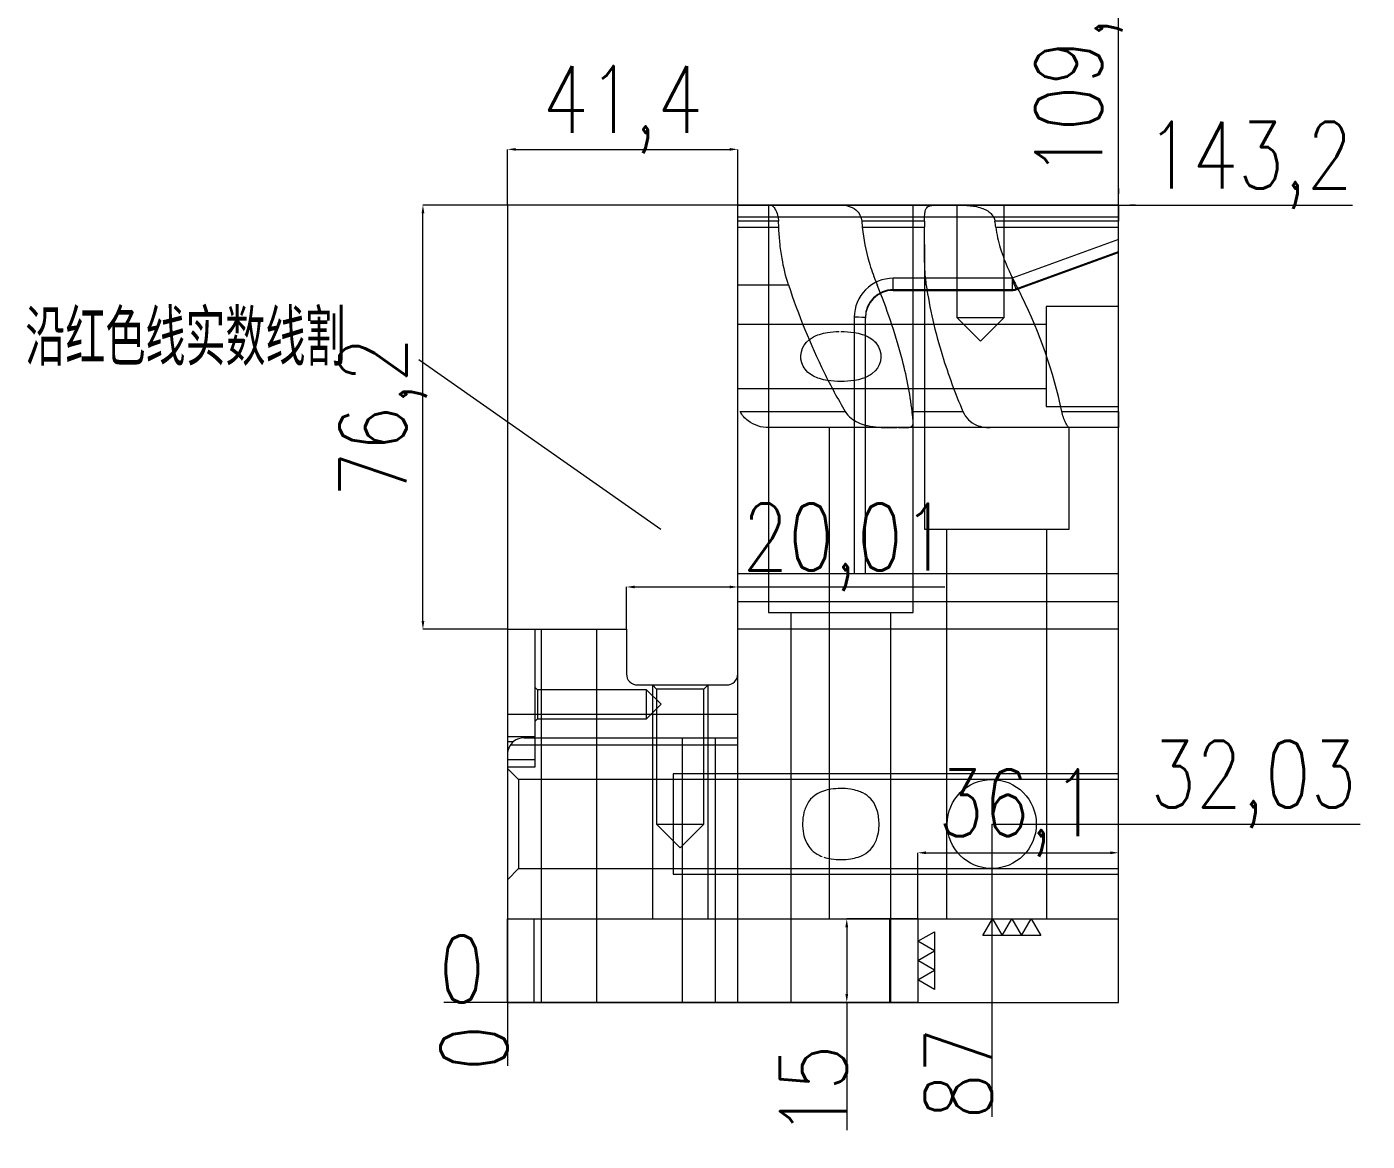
# Model space of a CAD drawing. Header units: millimetres. Extents: x 10039 to 11109, y 34852 to 35396.
# Drawn here: x 10124.3 to 10365.1, y 34852.5 to 35052.6 of the extents above; entities that cross this region are included whole.
import ezdxf

# ---------------------------------------------------------------- set-up
doc = ezdxf.new("R2010")
doc.units = ezdxf.units.MM
doc.linetypes.add('DASHED', pattern=[0])
for name, color, linetype, lineweight in [('DIE', 20, 'Continuous', 20), ('DIE_W', 1, 'Continuous', 20), ('DIM', 4, 'Continuous', 20)]:
    doc.layers.add(name, color=color, linetype=linetype, lineweight=lineweight)
doc.layers.add('TEMP', color=7, linetype='Continuous')
doc.styles.add('chinesef_fs', font='gbenor.shx', dxfattribs={"bigfont": 'gbcbig.shx'})
doc.styles.add('TXT', font='txt.shx', dxfattribs={"width": 0.8, "bigfont": 'ctxt.shx'})
doc.dimstyles.new('零件', dxfattribs={"dimscale": 1.5, "dimtxt": 8, "dimasz": 1, "dimexe": 0, "dimexo": 0, "dimgap": 0, "dimtad": 1, "dimtxsty": 'TXT', "dimcen": 0, "dimclrd": 252, "dimclre": 252, "dimclrt": 4, "dimazin": 3, "dimtp": 0.001, "dimtm": 0.001, "dimtfac": 1, "dimtmove": 0, "dimatfit": 3, "dimlwd": 5, "dimlwe": 5})

# ---------------------------------------------------------------- blocks, each defined once
blk = doc.blocks.new('*D1117')
at = {"layer": 'Defpoints', "color": 0}
for p in [(10297.62, 34909.42), (10325.42, 34909.42), (10210.62, 34877.39)]:
    blk.add_point(p, dxfattribs=at)
at = {"layer": 'DIM', "color": 252, "lineweight": 5}
blk.add_line((10297.62, 34909.42), (10363.82, 34909.42), dxfattribs=at)
at = {"layer": 'DIM', "color": 4, "lineweight": 5, "insert": (10344.62, 34916.56), "char_height": 12, "attachment_point": 5, "style": 'TXT'}
blk.add_mtext('32,03', dxfattribs=at)
blk = doc.blocks.new('*D1118')
at = {"layer": 'Defpoints', "color": 0}
for p in [(10320.42, 35020.59), (10325.42, 35020.59), (10210.62, 34877.39)]:
    blk.add_point(p, dxfattribs=at)
at = {"layer": 'DIM', "color": 252, "lineweight": 5}
for p, q in [((10320.42, 35020.59), (10323.42, 35020.59)), ((10323.42, 35020.59), (10322.42, 35020.59)), ((10322.42, 35020.59), (10362.45, 35020.59))]:
    blk.add_line(p, q, dxfattribs=at)
at = {"layer": 'DIM', "color": 4, "lineweight": 5, "insert": (10343.93, 35027.73), "char_height": 12, "attachment_point": 5, "style": 'TXT'}
blk.add_mtext('143,2', dxfattribs=at)
blk = doc.blocks.new('*D1119')
at = {"layer": 'Defpoints', "color": 0}
for p in [(10205.62, 34877.39), (10210.62, 34877.39), (10210.62, 34877.39)]:
    blk.add_point(p, dxfattribs=at)
at = {"layer": 'DIM', "color": 252, "lineweight": 5}
blk.add_line((10210.62, 34877.39), (10199.22, 34877.39), dxfattribs=at)
at = {"layer": 'DIM', "color": 4, "lineweight": 5, "insert": (10202.42, 34883.39), "char_height": 12, "attachment_point": 5, "style": 'TXT'}
blk.add_mtext('0', dxfattribs=at)
blk = doc.blocks.new('*D1120')
at = {"layer": 'Defpoints', "color": 0}
for p in [(10297.62, 34909.42), (10210.62, 34877.39), (10297.62, 34872.39)]:
    blk.add_point(p, dxfattribs=at)
at = {"layer": 'DIM', "color": 252, "lineweight": 5}
for p, q in [((10297.62, 34909.42), (10297.62, 34878.39)), ((10297.62, 34878.39), (10297.62, 34875.39)), ((10297.62, 34875.39), (10297.62, 34856.85))]:
    blk.add_line(p, q, dxfattribs=at)
at = {"layer": 'DIM', "color": 4, "lineweight": 5, "insert": (10291.62, 34864.62), "char_height": 12, "attachment_point": 5, "rotation": 90, "style": 'TXT'}
blk.add_mtext('87', dxfattribs=at)
blk = doc.blocks.new('*D1121')
at = {"layer": 'Defpoints', "color": 0}
for p in [(10210.62, 34877.39), (10210.62, 34877.39), (10210.62, 34872.39)]:
    blk.add_point(p, dxfattribs=at)
at = {"layer": 'DIM', "color": 252, "lineweight": 5}
blk.add_line((10210.62, 34877.39), (10210.62, 34865.99), dxfattribs=at)
at = {"layer": 'DIM', "color": 4, "lineweight": 5, "insert": (10204.62, 34869.19), "char_height": 12, "attachment_point": 5, "rotation": 90, "style": 'TXT'}
blk.add_mtext('0', dxfattribs=at)
blk = doc.blocks.new('*D1122')
at = {"layer": 'Defpoints', "color": 0}
for p in [(10320.42, 35025.59), (10320.42, 35020.59), (10210.62, 34877.39)]:
    blk.add_point(p, dxfattribs=at)
at = {"layer": 'DIM', "color": 252, "lineweight": 5}
for p, q in [((10320.42, 35022.59), (10320.42, 35062.62)), ((10320.42, 35020.59), (10320.42, 35023.59)), ((10320.42, 35023.59), (10320.42, 35022.59))]:
    blk.add_line(p, q, dxfattribs=at)
at = {"layer": 'DIM', "color": 4, "lineweight": 5, "insert": (10313.28, 35044.1), "char_height": 12, "attachment_point": 5, "rotation": 90, "style": 'TXT'}
blk.add_mtext('109,8', dxfattribs=at)
blk = doc.blocks.new('*D1130')
at = {"layer": 'Defpoints', "color": 0}
for p in [(10284.32, 34892.39), (10271.58, 34877.39), (10284.32, 34877.39)]:
    blk.add_point(p, dxfattribs=at)
at = {"layer": 'DIM', "color": 252, "lineweight": 5}
for p, q in [((10284.32, 34892.39), (10271.58, 34892.39)), ((10271.58, 34890.89), (10271.58, 34878.89)), ((10284.32, 34877.39), (10271.58, 34877.39)), ((10271.58, 34877.39), (10271.58, 34854.45))]:
    blk.add_line(p, q, dxfattribs=at)
at = {"layer": 'DIM', "color": 252}
for points in [[(10271.83, 34890.89), (10271.33, 34890.89), (10271.58, 34892.39)], [(10271.33, 34878.89), (10271.83, 34878.89), (10271.58, 34877.39)]]:
    blk.add_solid(points, dxfattribs=at)
at = {"layer": 'DIM', "color": 4, "lineweight": 5, "insert": (10265.58, 34861.54), "char_height": 12, "attachment_point": 5, "rotation": 90, "style": 'TXT'}
blk.add_mtext('15', dxfattribs=at)
blk = doc.blocks.new('*D1131')
at = {"layer": 'Defpoints', "color": 0}
for p in [(10320.42, 34904.25), (10284.32, 34892.39), (10320.42, 34892.39)]:
    blk.add_point(p, dxfattribs=at)
at = {"layer": 'DIM', "color": 252, "lineweight": 5}
for p, q in [((10284.32, 34892.39), (10284.32, 34904.25)), ((10285.82, 34904.25), (10318.92, 34904.25)), ((10320.42, 34892.39), (10320.42, 34904.25))]:
    blk.add_line(p, q, dxfattribs=at)
at = {"layer": 'DIM', "color": 252}
for points in [[(10285.82, 34904.5), (10285.82, 34904), (10284.32, 34904.25)], [(10318.92, 34904), (10318.92, 34904.5), (10320.42, 34904.25)]]:
    blk.add_solid(points, dxfattribs=at)
at = {"layer": 'DIM', "color": 4, "lineweight": 5, "insert": (10302.37, 34911.39), "char_height": 12, "attachment_point": 5, "style": 'TXT'}
blk.add_mtext('36,1', dxfattribs=at)
blk = doc.blocks.new('*D1136')
at = {"layer": 'Defpoints', "color": 0}
for p in [(10252.02, 34951.99), (10232.01, 34944.39), (10252.02, 34944.39)]:
    blk.add_point(p, dxfattribs=at)
at = {"layer": 'DIM', "color": 252, "lineweight": 5}
for p, q in [((10232.01, 34944.39), (10232.01, 34951.99)), ((10233.51, 34951.99), (10250.52, 34951.99)), ((10252.02, 34944.39), (10252.02, 34951.99)), ((10252.02, 34951.99), (10289.18, 34951.99))]:
    blk.add_line(p, q, dxfattribs=at)
at = {"layer": 'DIM', "color": 252}
for points in [[(10233.51, 34952.24), (10233.51, 34951.74), (10232.01, 34951.99)], [(10250.52, 34951.74), (10250.52, 34952.24), (10252.02, 34951.99)]]:
    blk.add_solid(points, dxfattribs=at)
at = {"layer": 'DIM', "color": 4, "lineweight": 5, "insert": (10271.35, 34959.14), "char_height": 12, "attachment_point": 5, "style": 'TXT'}
blk.add_mtext('20,01', dxfattribs=at)
blk = doc.blocks.new('*D1137')
at = {"layer": 'Defpoints', "color": 0}
for p in [(10195.45, 35020.59), (10210.62, 35020.59), (10210.62, 34944.39)]:
    blk.add_point(p, dxfattribs=at)
at = {"layer": 'DIM', "color": 252, "lineweight": 5}
for p, q in [((10210.62, 35020.59), (10195.45, 35020.59)), ((10195.45, 34945.89), (10195.45, 35019.09)), ((10210.62, 34944.39), (10195.45, 34944.39))]:
    blk.add_line(p, q, dxfattribs=at)
at = {"layer": 'DIM', "color": 252}
for points in [[(10195.7, 35019.09), (10195.2, 35019.09), (10195.45, 35020.59)], [(10195.2, 34945.89), (10195.7, 34945.89), (10195.45, 34944.39)]]:
    blk.add_solid(points, dxfattribs=at)
at = {"layer": 'DIM', "color": 4, "lineweight": 5, "insert": (10188.31, 34982.49), "char_height": 12, "attachment_point": 5, "rotation": 90, "style": 'TXT'}
blk.add_mtext('76,2', dxfattribs=at)
blk = doc.blocks.new('*D1138')
at = {"layer": 'Defpoints', "color": 0}
for p in [(10252.02, 35030.59), (10210.62, 35020.59), (10252.02, 35020.59)]:
    blk.add_point(p, dxfattribs=at)
at = {"layer": 'DIM', "color": 252, "lineweight": 5}
for p, q in [((10210.62, 35020.59), (10210.62, 35030.59)), ((10212.12, 35030.59), (10250.52, 35030.59)), ((10252.02, 35020.59), (10252.02, 35030.59))]:
    blk.add_line(p, q, dxfattribs=at)
at = {"layer": 'DIM', "color": 252}
for points in [[(10212.12, 35030.84), (10212.12, 35030.34), (10210.62, 35030.59)], [(10250.52, 35030.34), (10250.52, 35030.84), (10252.02, 35030.59)]]:
    blk.add_solid(points, dxfattribs=at)
at = {"layer": 'DIM', "color": 4, "lineweight": 5, "insert": (10231.32, 35037.73), "char_height": 12, "attachment_point": 5, "style": 'TXT'}
blk.add_mtext('41,4', dxfattribs=at)

msp = doc.modelspace()

# ---------------------------------------------------------------- linework, layer by layer
at = {"layer": 'DIE', "color": 31, "linetype": 'Continuous', "lineweight": 5}
for p, q in [((10252.019, 35020.588), (10257.895, 35020.588)), ((10270.558, 35020.588), (10288.343, 35020.588)), ((10290.792, 35020.588), (10320.419, 35020.588)), ((10320.419, 35020.588), (10320.419, 35017.667)), ((10259.363, 35016.588), (10259.31, 35017.667)), ((10274.276, 35017.667), (10274.375, 35016.588)), ((10320.419, 35016.588), (10320.419, 35017.667)), ((10320.419, 35006.256), (10320.419, 35016.588)), ((10320.419, 34983.505), (10320.419, 35006.256)), ((10320.419, 34983.505), (10320.419, 34980.618)), ((10268.449, 34980.618), (10257.582, 34980.618)), ((10320.419, 34980.618), (10268.449, 34980.618))]:
    msp.add_line(p, q, dxfattribs=at)
at = {"layer": 'DIE', "color": 31, "linetype": 'DASHED', "lineweight": 5, "ltscale": 0.582416}
for p, q in [((10257.519, 35020.588), (10257.519, 34947.388)), ((10283.519, 34981.547), (10283.519, 35020.588)), ((10285.519, 35013.532), (10285.519, 34962.388)), ((10320.419, 35002.388), (10307.419, 35002.388)), ((10307.419, 35002.388), (10307.419, 34984.388)), ((10307.419, 34999.138), (10252.019, 34999.138)), ((10252.019, 34987.638), (10307.419, 34987.638)), ((10307.419, 34984.388), (10320.419, 34984.388)), ((10283.519, 34947.388), (10283.519, 34981.547)), ((10311.519, 34962.388), (10311.519, 34980.618)), ((10285.519, 34962.388), (10311.519, 34962.388)), ((10289.515, 34962.388), (10289.515, 34892.388)), ((10307.522, 34892.388), (10307.522, 34962.388)), ((10257.519, 34947.388), (10283.519, 34947.388)), ((10261.515, 34947.388), (10261.515, 34877.388)), ((10279.522, 34877.388), (10279.522, 34947.388)), ((10252.019, 34877.388), (10252.019, 34929.08)), ((10213.619, 34924.888), (10252.019, 34924.888)), ((10215.619, 34919.686), (10215.619, 34925.109)), ((10242.019, 34924.888), (10242.019, 34877.388)), ((10248.019, 34877.388), (10248.019, 34924.888)), ((10211.196, 34923.656), (10252.019, 34923.656)), ((10215.619, 34920.918), (10210.619, 34920.918)), ((10210.619, 34919.686), (10215.619, 34919.686))]:
    msp.add_line(p, q, dxfattribs=at)
at = {"layer": 'DIE', "color": 2, "linetype": 'Continuous', "lineweight": 5}
for p, q in [((10257.895, 35020.588), (10270.558, 35020.588)), ((10288.343, 35020.588), (10290.792, 35020.588)), ((10320.419, 34892.388), (10320.419, 34980.618)), ((10210.619, 34944.388), (10210.619, 34892.388)), ((10210.619, 34877.388), (10210.619, 34892.388)), ((10210.619, 34892.388), (10268.449, 34892.388)), ((10268.449, 34892.388), (10320.419, 34892.388)), ((10279.319, 34877.388), (10279.319, 34892.388)), ((10284.319, 34892.388), (10284.319, 34877.388)), ((10279.319, 34877.388), (10210.619, 34877.388)), ((10284.319, 34877.388), (10279.319, 34877.388))]:
    msp.add_line(p, q, dxfattribs=at)
at = {"layer": 'DIE', "color": 5, "linetype": 'DASHED', "lineweight": 5, "ltscale": 0.582416}
for p, q in [((10291.366, 35020.588), (10291.366, 35000.388)), ((10299.872, 35000.388), (10299.872, 35020.588)), ((10291.366, 35000.388), (10295.619, 34996.135)), ((10291.366, 35000.388), (10299.872, 35000.388)), ((10295.619, 34996.135), (10299.872, 35000.388)), ((10216.016, 34933.521), (10215.619, 34933.918)), ((10236.667, 34934.388), (10237.414, 34933.641)), ((10245.92, 34933.641), (10246.667, 34934.388)), ((10235.619, 34933.521), (10216.016, 34933.521)), ((10216.016, 34933.521), (10216.016, 34928.315)), ((10238.222, 34930.918), (10235.619, 34933.521)), ((10235.619, 34928.315), (10235.619, 34933.521)), ((10237.414, 34933.641), (10237.414, 34909.388)), ((10245.92, 34933.641), (10237.414, 34933.641)), ((10245.92, 34909.388), (10245.92, 34933.641)), ((10235.619, 34928.315), (10238.222, 34930.918)), ((10215.619, 34927.918), (10216.016, 34928.315)), ((10216.016, 34928.315), (10235.619, 34928.315)), ((10237.414, 34909.388), (10241.667, 34905.135)), ((10237.414, 34909.388), (10245.92, 34909.388)), ((10241.667, 34905.135), (10245.92, 34909.388))]:
    msp.add_line(p, q, dxfattribs=at)
at = {"layer": 'DIE', "color": 155, "linetype": 'DASHED', "lineweight": 5, "ltscale": 0.582416}
for p, q in [((10320.419, 35018.426), (10252.019, 35018.426)), ((10252.019, 34949.388), (10320.419, 34949.388))]:
    msp.add_line(p, q, dxfattribs=at)
at = {"layer": 'DIE', "color": 155, "linetype": 'Continuous', "lineweight": 5}
for p, q in [((10259.31, 35017.667), (10252.019, 35017.667)), ((10252.019, 35016.588), (10259.363, 35016.588)), ((10285.542, 35017.667), (10274.276, 35017.667)), ((10274.375, 35016.588), (10285.534, 35016.588)), ((10320.419, 35017.667), (10298.209, 35017.667)), ((10298.353, 35016.588), (10320.419, 35016.588)), ((10252.019, 35006.256), (10261.118, 35006.256)), ((10252.422, 34983.505), (10271.313, 34983.505)), ((10283.316, 34983.505), (10292.452, 34983.505)), ((10310.222, 34983.505), (10320.419, 34983.505))]:
    msp.add_line(p, q, dxfattribs=at)
at = {"layer": 'DIE', "color": 4, "linetype": 'Continuous', "lineweight": 5}
msp.add_line((10238.211, 34962.301), (10194.701, 34992.809), dxfattribs=at)
at = {"layer": 'DIE', "color": 11, "linetype": 'Continuous', "lineweight": 5}
msp.add_line((10268.449, 34980.618), (10268.449, 34892.388), dxfattribs=at)
at = {"layer": 'DIE', "color": 2, "linetype": 'DASHED', "lineweight": 5, "ltscale": 0.582416}
for p, q in [((10215.619, 34925.109), (10215.619, 34944.388)), ((10252.019, 34929.08), (10252.019, 34936.388)), ((10252.019, 34929.08), (10210.619, 34929.08)), ((10210.619, 34925.109), (10215.619, 34925.109)), ((10210.619, 34924.232), (10211.747, 34924.232)), ((10215.419, 34877.388), (10215.419, 34892.388))]:
    msp.add_line(p, q, dxfattribs=at)
at = {"layer": 'DIE', "color": 11, "linetype": 'DASHED', "lineweight": 5, "ltscale": 0.582416}
for p, q in [((10212.619, 34917.418), (10210.619, 34919.418)), ((10210.619, 34899.418), (10212.619, 34901.418))]:
    msp.add_line(p, q, dxfattribs=at)
at = {"layer": 'DIE', "color": 6, "linetype": 'DASHED', "lineweight": 5, "ltscale": 0.574891}
for p, q in [((10320.419, 34918.418), (10240.419, 34918.418)), ((10240.419, 34918.418), (10240.419, 34900.418)), ((10240.419, 34900.418), (10320.419, 34900.418))]:
    msp.add_line(p, q, dxfattribs=at)
at = {"layer": 'DIE', "color": 31, "linetype": 'Continuous', "lineweight": 5}
for points in [[(10257.895, 35020.588, -0.082751), (10258.02, 35020.565, -0.0697564), (10258.187, 35020.478, -0.0543085), (10258.401, 35020.288, -0.0456326), (10258.655, 35019.953, -0.0452649), (10258.951, 35019.367, -0.0621739), (10259.266, 35018.151, -0.0214589), (10259.31, 35017.667)], [(10270.558, 35020.588, -0.0685717), (10271.852, 35020.417, -0.107701), (10273.208, 35019.712, -0.1976068), (10274.276, 35017.667)], [(10285.542, 35017.667, -0.0069549), (10285.556, 35018.351, -0.0107956), (10285.583, 35018.836, -0.0124631), (10285.616, 35019.151, -0.0175622), (10285.661, 35019.422, -0.0236226), (10285.719, 35019.652, -0.0305933), (10285.793, 35019.847, -0.0640472), (10285.946, 35020.099, -0.1074035), (10286.276, 35020.36, -0.0478719), (10286.533, 35020.459, -0.0313675), (10286.825, 35020.521, -0.0087958), (10286.952, 35020.539, -0.0129142), (10287.222, 35020.563, -0.008403), (10287.515, 35020.578, -0.0068949), (10287.997, 35020.587, -0.0024466), (10288.343, 35020.588)], [(10290.792, 35020.588, -0.003611), (10291.735, 35020.582, -0.0115732), (10292.983, 35020.539, -0.0116115), (10293.768, 35020.475, -0.0167122), (10294.574, 35020.362, -0.0390473), (10295.789, 35020.055, -0.0457901), (10296.69, 35019.655, -0.0675949), (10297.491, 35019.053, -0.1391584), (10298.169, 35017.882, -0.0255378), (10298.209, 35017.667)], [(10261.118, 35006.256, -0.0366157), (10259.964, 35010.974, -0.017301), (10259.564, 35013.909, -0.0135747), (10259.363, 35016.588)], [(10274.375, 35016.588, 0.0489191), (10275.588, 35010.332, 0.0227149), (10276.78, 35006.873, 0.0036887), (10277.029, 35006.256)], [(10285.874, 35006.256, -0.0128126), (10285.686, 35008.097, -0.0097627), (10285.577, 35009.985, -0.0067413), (10285.529, 35011.911, -0.0038756), (10285.519, 35013.881, -0.001089), (10285.534, 35016.588)], [(10285.542, 35017.667), (10285.542, 35017.667, 0.0003886), (10285.534, 35016.588)], [(10298.353, 35016.588), (10298.353, 35016.588, 0.0003925), (10298.209, 35017.667)], [(10298.353, 35016.588, 0.0403488), (10299.163, 35012.877, 0.0320973), (10300.61, 35009.032, 0.0144035), (10301.657, 35006.866, 0.003672), (10301.978, 35006.256)], [(10261.118, 35006.256, 0.0340782), (10267.531, 34990.486, 0.0211507), (10271.313, 34983.505)], [(10283.316, 34983.505, 0.0223443), (10282.56, 34988.378, 0.016086), (10281.402, 34993.353, 0.0325106), (10277.029, 35006.256)], [(10285.874, 35006.256, 0.0245351), (10287.029, 34999.934, 0.0185932), (10288.763, 34993.537, 0.025822), (10292.452, 34983.505)], [(10310.222, 34983.505, 0.061148), (10303.058, 35004.158, 0.0078537), (10301.978, 35006.256)], [(10257.582, 34980.618, -0.1630589), (10253.867, 34981.827, -0.1091463), (10252.422, 34983.505)], [(10271.313, 34983.505, 0.0876384), (10272.385, 34982.29, 0.0606882), (10273.601, 34981.538, 0.0486256), (10275.076, 34981.025, 0.0228075), (10276.059, 34980.829, 0.0164677), (10277.015, 34980.714, 0.0161862), (10278.504, 34980.634, 0.0052384), (10279.595, 34980.619, 0.0021432), (10280.575, 34980.618)], [(10280.896, 34980.618, 0.0013736), (10281.7, 34980.619, 0.0033539), (10282.049, 34980.623, 0.0070285), (10282.363, 34980.633, 0.0183555), (10282.705, 34980.66, 0.0270164), (10282.939, 34980.7, 0.0310162), (10283.088, 34980.744, 0.0436401), (10283.215, 34980.804, 0.1656895), (10283.444, 34981.065, 0.0340736), (10283.477, 34981.161, 0.0277313), (10283.5, 34981.27, 0.0216392), (10283.514, 34981.394, 0.0164013), (10283.519, 34981.535, 0.0174355), (10283.511, 34981.779, 0.0071934), (10283.496, 34981.967, 0.0070747), (10283.448, 34982.4, -0.0019175), (10283.35, 34983.2, -0.0021407), (10283.316, 34983.505)], [(10292.452, 34983.505, 0.1986127), (10294.905, 34981.066, 0.0591779), (10296.177, 34980.707, 0.0344977), (10297.135, 34980.62, 0.0062377), (10297.329, 34980.618)], [(10311.498, 34980.618, -0.0813538), (10311.486, 34980.62, -0.0756208), (10311.452, 34980.639, -0.035204), (10311.408, 34980.679, -0.0215897), (10311.352, 34980.74, -0.0226749), (10311.249, 34980.875, -0.0169548), (10311.126, 34981.065, -0.0185393), (10310.94, 34981.403, -0.0218713), (10310.684, 34981.969, -0.0303069), (10310.345, 34982.992, -0.0135314), (10310.222, 34983.505)]]:
    msp.add_lwpolyline(points, format="xyb", dxfattribs=at)
at = {"layer": 'DIE', "color": 31, "linetype": 'DASHED', "lineweight": 5, "ltscale": 0.582416}
for points in [[(10270.519, 34997.889, -0.0407546), (10272.932, 34997.7, -0.0368444), (10274.375, 34997.354, -0.0427338), (10275.443, 34996.908, -0.1545926), (10277.284, 34995.138, -0.3694197), (10276.169, 34990.331, -0.0426469), (10275.447, 34989.87, -0.042893), (10274.376, 34989.422, -0.0377527), (10272.939, 34989.077, -0.0783963), (10268.114, 34989.075, -0.036351), (10266.684, 34989.415, -0.0427108), (10265.609, 34989.861, -0.1545772), (10263.759, 34991.629, -0.3698159), (10264.864, 34996.441, -0.042955), (10265.591, 34996.905, -0.0427741), (10266.658, 34997.352, -0.0379212), (10268.102, 34997.699, -0.0370549), (10270.211, 34997.886)], [(10213.619, 34924.888), (10213.619, 34924.888, 0.1703042), (10211.745, 34924.231)], [(10211.205, 34923.669, 0.0010022), (10211.198, 34923.659, 0.002601), (10211.196, 34923.656)]]:
    msp.add_lwpolyline(points, format="xyb", dxfattribs=at)
at = {"layer": 'DIE', "color": 2, "linetype": 'DASHED', "lineweight": 5, "ltscale": 0.582416}
msp.add_arc((10213.619, 34921.888), 3, 128.61942, 180, dxfattribs=at)
at = {"layer": 'DIE_W', "color": 4, "linetype": 'DASHED', "lineweight": 5, "ltscale": 0.582416}
for p, q in [((10252.019, 34954.388), (10320.419, 34954.388)), ((10216.667, 34944.388), (10216.667, 34877.388)), ((10226.667, 34877.388), (10226.667, 34944.388)), ((10320.419, 34944.388), (10252.019, 34944.388)), ((10236.667, 34934.388), (10236.667, 34892.388)), ((10246.667, 34892.388), (10246.667, 34934.388)), ((10297.624, 34917.418), (10212.619, 34917.418)), ((10212.619, 34917.418), (10212.619, 34909.418)), ((10320.419, 34917.418), (10297.623, 34917.418)), ((10212.619, 34909.418), (10212.619, 34901.418)), ((10212.619, 34901.418), (10297.624, 34901.418)), ((10297.623, 34901.418), (10320.419, 34901.418))]:
    msp.add_line(p, q, dxfattribs=at)
at = {"layer": 'DIE_W', "color": 1, "linetype": 'Continuous', "lineweight": 5}
msp.add_lwpolyline([(10210.619, 34944.388), (10232.009, 34944.388), (10232.009, 34936.388, 0.4142136), (10234.009, 34934.388), (10250.019, 34934.388, 0.4142136), (10252.019, 34936.388), (10252.019, 35020.588)], format="xyb", dxfattribs=at)
at = {"layer": 'DIE_W', "color": 4, "linetype": 'DASHED', "lineweight": 5, "ltscale": 0.582416}
msp.add_lwpolyline([(10267.484, 34903.468, 0.0394569), (10268.808, 34903.161, 0.076057), (10272.301, 34903.172, 0.0399427), (10273.617, 34903.488, 0.214641), (10276.703, 34906.102, 0.0410711), (10277.06, 34907.036, 0.053778), (10277.36, 34908.739, 0.0672374), (10277.212, 34911.184, 0.0495343), (10276.82, 34912.475, 0.185003), (10274.478, 34914.992, 0.0389944), (10273.566, 34915.364, 0.0397447), (10272.236, 34915.674, 0.0760083), (10268.745, 34915.665, 0.0401493), (10267.421, 34915.347, 0.2315145), (10264.201, 34912.433, 0.0385899), (10263.889, 34911.47, 0.1067392), (10263.827, 34907.647, 0.123156), (10264.957, 34905.115, 0.0923507), (10266.281, 34903.994, 0.0429976), (10267.167, 34903.578)], format="xyb", dxfattribs=at)
at = {"layer": 'DIE_W', "color": 4, "linetype": 'Continuous', "lineweight": 5}
msp.add_circle((10297.624, 34909.418), 8, dxfattribs=at)
at = {"layer": 'DIM', "color": 252, "linetype": 'DASHED', "lineweight": 5, "ltscale": 0.582416}
msp.add_lwpolyline([(10210.619, 34877.388), (10320.419, 34877.388), (10320.419, 35020.588), (10210.619, 35020.588)], close=True, dxfattribs=at)
at = {"layer": 'DIM', "color": 1, "linetype": 'Continuous', "lineweight": 5}
for points in [[(10296.028, 34889.388), (10297.76, 34892.388), (10299.492, 34889.388), (10301.224, 34892.388), (10302.956, 34889.388), (10304.688, 34892.388), (10306.42, 34889.388), (10296.028, 34889.388)], [(10287.319, 34879.692), (10284.319, 34881.424), (10287.319, 34883.156), (10284.319, 34884.888), (10287.319, 34886.62), (10284.319, 34888.352), (10287.319, 34890.084), (10287.319, 34879.692)]]:
    msp.add_lwpolyline(points, close=True, dxfattribs=at)
at = {"layer": 'TEMP', "color": 155, "linetype": 'DASHED', "lineweight": 5, "ltscale": 0.582416}
for p, q in [((10320.419, 35014.39), (10301.295, 35007.43)), ((10301.979, 35005.516), (10320.419, 35012.227)), ((10301.295, 35007.43), (10279.926, 35007.43)), ((10279.926, 35005.396), (10279.926, 35007.43)), ((10301.295, 35007.43), (10301.295, 35005.396)), ((10279.926, 35005.396), (10301.295, 35005.396)), ((10301.295, 35005.396), (10301.295, 35005.261)), ((10301.979, 35005.382), (10301.979, 35005.516)), ((10272.926, 35000.432), (10272.926, 34954.388))]:
    msp.add_line(p, q, dxfattribs=at)
at = {"layer": 'TEMP', "color": 31, "linetype": 'DASHED', "lineweight": 5, "ltscale": 0.582416}
for p, q in [((10301.979, 35005.382), (10320.419, 35012.093)), ((10279.926, 35005.261), (10301.295, 35005.261)), ((10274.926, 35000.397), (10274.926, 35000.262)), ((10274.926, 34954.388), (10274.926, 35000.262))]:
    msp.add_line(p, q, dxfattribs=at)
at = {"layer": 'TEMP', "color": 155, "linetype": 'DASHED', "lineweight": 5, "ltscale": 0.582416}
for centre, major_axis, ratio, start_param, end_param in [((10279.926, 35000.432), (7, 0), 0.999848, 1.5707963, 3.1415927), ((10301.295, 35007.396), (0.684, -1.879), 0.005969, 0.0164009, 1.5871973), ((10279.926, 35000.397), (-5, 0), 0.999848, 4.712389, 6.2775647), ((10301.295, 35007.396), (2, 0), 0.999848, 4.712389, 5.0614548), ((10272.926, 35000.397), (-2, 0), 0.017452, 3.1415927, 4.712389)]:
    msp.add_ellipse(centre, major_axis=major_axis, ratio=ratio, start_param=start_param, end_param=end_param, dxfattribs=at)
at = {"layer": 'TEMP', "color": 31, "linetype": 'DASHED', "lineweight": 5, "ltscale": 0.582416}
for centre, major_axis, start_param, end_param in [((10279.926, 35000.262), (-5, 0), 4.712389, 6.2831853), ((10301.295, 35007.261), (2, 0), 4.712389, 5.0614548), ((10279.926, 35000.397), (-5, 0), 6.2775649, 6.2831853)]:
    msp.add_ellipse(centre, major_axis=major_axis, ratio=0.999848, start_param=start_param, end_param=end_param, dxfattribs=at)

# ---------------------------------------------------------------- texts
at = {"layer": 'DIM', "color": 4, "lineweight": 5, "style": 'chinesef_fs', "width": 0.9984}
msp.add_text('沿红色线实数线割', height=10, dxfattribs=at).set_placement((10124.034, 34991.738))

# ---------------------------------------------------------------- dimensions: what is measured, and where the dimension line sits
at = {"layer": 'DIM', "lineweight": 5}
for feature_location, offset, dtype, origin, picture, middle in [((10320.419, 35020.588), (0, 5), 1, (10210.619, 34877.388), '*D1122', (10313.277, 35044.102)), ((10320.419, 35020.588), (5, 0), 0, (10210.619, 34877.388), '*D1118', (10343.933, 35027.731)), ((10297.624, 34909.418), (27.795, 0), 0, (10210.619, 34877.388), '*D1117', (10344.619, 34916.561)), ((10297.6239, 34909.4179), (-0.0004, -37.03), 1, (10210.6194, 34877.3879), '*D1120', (10291.6234, 34864.6164)), ((10210.619448616, 34877.3878733), (-5, 0), 0, (10210.619448616, 34877.3878733), '*D1119', (10202.419448616, 34883.3878733)), ((10210.619448616, 34877.3878733), (0, -5), 1, (10210.619448616, 34877.3878733), '*D1121', (10204.619448616, 34869.1878733))]:
    dim = msp.add_ordinate_dim(feature_location=feature_location, offset=offset, dtype=dtype, origin=origin, dimstyle='零件', dxfattribs=at)
    dim.commit()
    dim.dimension.update_dxf_attribs({"geometry": picture, "text_midpoint": middle})
for base, p1, p2, picture, middle in [((10252.019, 35030.586), (10210.619, 35020.588), (10252.019, 35020.588), '*D1138', (10231.319, 35037.729)), ((10252.019, 34951.992), (10232.009, 34944.388), (10252.019, 34944.388), '*D1136', (10271.348, 34959.135)), ((10320.419, 34904.251), (10284.319, 34892.388), (10320.419, 34892.388), '*D1131', (10302.369, 34911.394))]:
    dim = msp.add_linear_dim(base=base, p1=p1, p2=p2, dimstyle='零件', dxfattribs=at)
    dim.commit()
    dim.dimension.update_dxf_attribs({"geometry": picture, "text_midpoint": middle})
dim = msp.add_linear_dim(base=(10195.452, 35020.588), p1=(10210.619, 34944.388), p2=(10210.619, 35020.588), angle=90, dimstyle='零件', dxfattribs=at)
dim.commit()
dim.dimension.update_dxf_attribs({"geometry": '*D1137', "text_midpoint": (10188.309, 34982.488)})
dim = msp.add_linear_dim(base=(10271.583, 34877.388), p1=(10284.319, 34892.388), p2=(10284.319, 34877.388), angle=90, dimstyle='零件', dxfattribs=at)
dim.commit()
dim.dimension.update_dxf_attribs({"geometry": '*D1130', "text_midpoint": (10271.583, 34861.54), "dimtype": 160})

doc.saveas('drawing.dxf')
